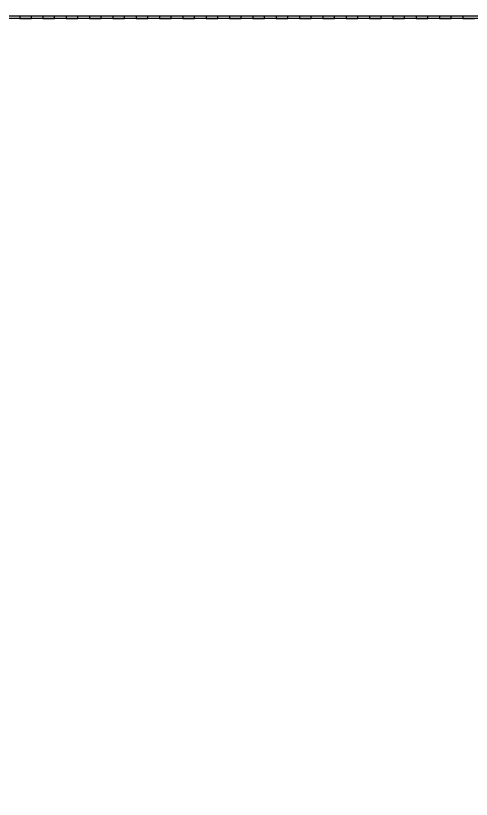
# Model space of a CAD drawing. Header units: metres. Extents: x 141.4 to 191.4, y -114.8 to -61.9.
# Drawn here: x 181.4 to 186.38, y -70.47 to -61.91 of the extents above; entities that cross this region are included whole.
import ezdxf

# ---------------------------------------------------------------- set-up
doc = ezdxf.new("R2010")
doc.units = ezdxf.units.M

msp = doc.modelspace()

# ---------------------------------------------------------------- linework, layer by layer
for points in [[(141.409, -61.907), (191.3649, -61.907), (191.3649, -114.8098)], [(181.3165, -61.907), (181.444, -61.907), (181.444, -61.9375), (181.5715, -61.9375), (181.5715, -61.907), (181.699, -61.907), (181.699, -61.9375), (181.8265, -61.9375), (181.8265, -61.907), (181.954, -61.907), (181.954, -61.9375), (182.0815, -61.9375), (182.0815, -61.907), (182.209, -61.907), (182.209, -61.9375), (182.3365, -61.9375), (182.3365, -61.907), (182.464, -61.907), (182.464, -61.9375), (182.5915, -61.9375), (182.5915, -61.907), (182.719, -61.907), (182.719, -61.9375), (182.8465, -61.9375), (182.8465, -61.907), (182.974, -61.907), (182.974, -61.9375), (183.1015, -61.9375), (183.1015, -61.907), (183.229, -61.907), (183.229, -61.9375), (183.3565, -61.9375), (183.3565, -61.907), (183.484, -61.907), (183.484, -61.9375), (183.6115, -61.9375), (183.6115, -61.907), (183.739, -61.907), (183.739, -61.9375), (183.8665, -61.9375), (183.8665, -61.907), (183.994, -61.907), (183.994, -61.9375), (184.1215, -61.9375), (184.1215, -61.907), (184.249, -61.907), (184.249, -61.9375), (184.3765, -61.9375), (184.3765, -61.907), (184.504, -61.907), (184.504, -61.9375), (184.6315, -61.9375), (184.6315, -61.907), (184.759, -61.907), (184.759, -61.9375), (184.8865, -61.9375), (184.8865, -61.907), (185.014, -61.907), (185.014, -61.9375), (185.1415, -61.9375), (185.1415, -61.907), (185.269, -61.907), (185.269, -61.9375), (185.3965, -61.9375), (185.3965, -61.907), (185.524, -61.907), (185.524, -61.9375), (185.6515, -61.9375), (185.6515, -61.907), (185.779, -61.907), (185.779, -61.9375), (185.9065, -61.9375), (185.9065, -61.907), (186.034, -61.907), (186.034, -61.9375), (186.1615, -61.9375), (186.1615, -61.907), (186.289, -61.907), (186.289, -61.9375), (186.4165, -61.9375)], [(191.238, -61.9375), (174.3289, -61.9375)]]:
    msp.add_lwpolyline(points)

doc.saveas('drawing.dxf')
